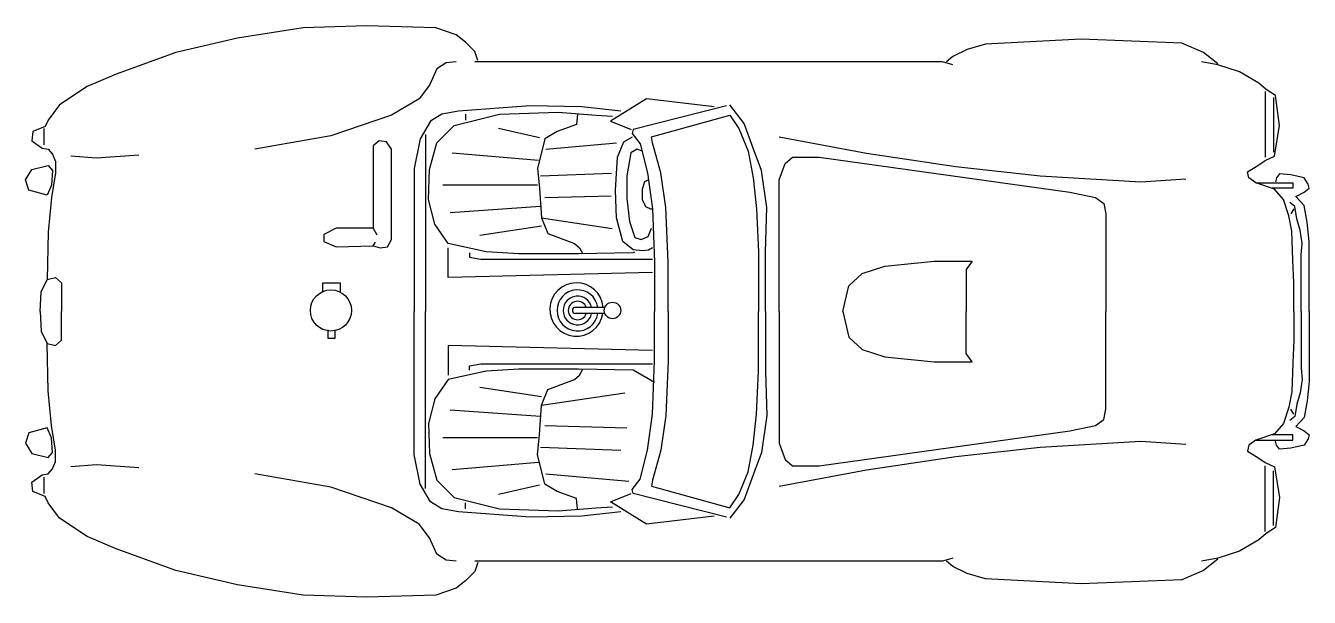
# Model space of a CAD drawing. Extents: x -3.98 to -0.01, y -0.88 to 0.88.
import ezdxf

# ---------------------------------------------------------------- set-up
doc = ezdxf.new("R2010")
doc.units = 0
doc.layers.get('0').update_dxf_attribs({"linetype": 'CONTINUOUS'})

msp = doc.modelspace()

# ---------------------------------------------------------------- linework, layer by layer
at = {"color": 0, "linetype": 'BYBLOCK'}
for p, q in [((-1.8478, 0.7715), (-2.5908, 0.7715)), ((-1.1462, 0.7715), (-1.8828, 0.7715)), ((-1.1144, 0.762), (-1.1462, 0.7715)), ((-0.1492, 0.6794), (-0.1492, 0.4763)), ((-0.1238, 0.6604), (-0.1238, 0.4921)), ((-2.6194, 0.6096), (-2.6194, 0.5906)), ((-3.9211, 0.5143), (-3.9211, 0.5651)), ((-2.3908, 0.5366), (-2.5178, 0.5651)), ((-2.7432, 0.5461), (-2.7432, 0)), ((-2.3717, 0.5016), (-2.1526, 0.5206)), ((-2.3939, 0.4667), (-2.6606, 0.4889)), ((-2.3876, 0.4191), (-2.168, 0.4275)), ((-0.1778, 0.3969), (-0.0635, 0.3969)), ((-0.0635, 0.3969), (-0.0635, 0.381)), ((-2.3971, 0.3905), (-2.6892, 0.3905)), ((-2.3749, 0.3524), (-2.1697, 0.3576)), ((-0.0635, 0.381), (-0.127, 0.381)), ((-2.3876, 0.3239), (-2.667, 0.3048)), ((-0.0603, 0.3175), (-0.0698, 0.3016)), ((-2.3844, 0.2889), (-2.1662, 0.2566)), ((-2.9051, 0.2572), (-2.8936, 0.2365)), ((-2.3844, 0.2635), (-2.5749, 0.2349)), ((-2.9051, 0.2032), (-2.8973, 0.2146)), ((-2.6734, 0.1048), (-2.6734, 0.1968)), ((-2.6067, 0.181), (-2.6067, 0.1683)), ((-2.6067, 0.1683), (-2.5718, 0.1619)), ((-2.5718, 0.1619), (-2.0415, 0.1619)), ((-2.0415, 0.1206), (-2.6734, 0.1048)), ((-3.0607, 0.0889), (-3.0067, 0.0889)), ((-3.0607, 0.0603), (-3.0607, 0.0889)), ((-3.0067, 0.0889), (-3.0067, 0.0603)), ((-2.7432, -0.5461), (-2.7432, 0)), ((-2.1889, 0.0127), (-2.2797, 0.0127)), ((-2.1889, -0.0063), (-2.2797, -0.0063)), ((-3.0448, -0.0571), (-3.0448, -0.0825)), ((-3.0226, -0.0825), (-3.0226, -0.0571)), ((-3.0448, -0.0825), (-3.0226, -0.0825)), ((-2.0415, -0.1206), (-2.6734, -0.1048)), ((-2.6734, -0.1048), (-2.6734, -0.1968)), ((-2.6067, -0.1683), (-2.5718, -0.1619)), ((-2.6067, -0.181), (-2.6067, -0.1683)), ((-2.5718, -0.1619), (-2.0415, -0.1619)), ((-2.3844, -0.2635), (-2.5749, -0.2349)), ((-2.3844, -0.2889), (-2.1273, -0.2508)), ((-2.3876, -0.3239), (-2.667, -0.3048)), ((-0.0603, -0.3175), (-0.0698, -0.3016)), ((-2.3749, -0.3524), (-2.1209, -0.3588)), ((-2.3971, -0.3905), (-2.6892, -0.3905)), ((-0.0635, -0.381), (-0.127, -0.381)), ((-0.0635, -0.3969), (-0.0635, -0.381)), ((-2.3876, -0.4191), (-2.1399, -0.4286)), ((-0.1778, -0.3969), (-0.0635, -0.3969)), ((-2.3939, -0.4667), (-2.6606, -0.4889)), ((-3.9211, -0.562), (-3.9211, -0.5112)), ((-2.3717, -0.5016), (-2.1145, -0.5239)), ((-0.1492, -0.6794), (-0.1492, -0.4763)), ((-0.1238, -0.6604), (-0.1238, -0.4921)), ((-2.3908, -0.5366), (-2.5178, -0.5651)), ((-2.6194, -0.6096), (-2.6194, -0.5906)), ((-1.8478, -0.7715), (-2.5908, -0.7715)), ((-1.1462, -0.7715), (-1.8828, -0.7715)), ((-1.1144, -0.762), (-1.1462, -0.7715))]:
    msp.add_line(p, q, dxfattribs=at)
for points in [[(-2.5813, 0.7747), (-2.5908, 0.8033), (-2.6194, 0.8318), (-2.6479, 0.8541), (-2.7115, 0.8763), (-2.9242, 0.8826), (-3.121, 0.8763), (-3.3242, 0.8445), (-3.5147, 0.8001), (-3.6989, 0.7334), (-3.7878, 0.6953), (-3.8735, 0.6382), (-3.9084, 0.5906), (-3.9179, 0.5715), (-3.956, 0.5556), (-3.9592, 0.5271), (-3.9275, 0.5048), (-3.9084, 0.5016), (-3.8957, 0.4858), (-3.8862, 0.4636), (-3.8862, 0.4286), (-3.8989, 0.3524), (-3.9084, 0.2445), (-3.9116, 0.0984)], [(-0.2953, 0.7652), (-0.3397, 0.8001), (-0.4064, 0.8287), (-0.7176, 0.8414), (-1.0128, 0.8255), (-1.07, 0.8096), (-1.1144, 0.7874), (-1.1335, 0.7715)], [(-2.6479, 0.7715), (-2.6797, 0.7683), (-2.7083, 0.7493), (-2.7305, 0.6985), (-2.7622, 0.6572), (-2.848, 0.6064), (-3.0353, 0.5429), (-3.2702, 0.5016)], [(-0.0603, 0), (-0.0603, 0.0889), (-0.0635, 0.1588), (-0.0667, 0.2477), (-0.0762, 0.2953), (-0.0921, 0.3461), (-0.1206, 0.3778), (-0.1778, 0.3969), (-0.2, 0.4128), (-0.2032, 0.4318), (-0.1714, 0.4508), (-0.1492, 0.4667), (-0.1206, 0.4794), (-0.1048, 0.5747), (-0.1175, 0.6667), (-0.1461, 0.6858), (-0.1683, 0.7048), (-0.2286, 0.7398), (-0.2953, 0.762), (-0.3461, 0.7715)], [(-2.1399, 0.6191), (-2.2606, 0.6318), (-2.4194, 0.635), (-2.6416, 0.6191), (-2.6924, 0.6096), (-2.7273, 0.5874), (-2.7591, 0.5334), (-2.7781, 0.4413), (-2.7781, 0)], [(-1.851, 0.6318), (-2.0606, 0.6572), (-2.1717, 0.5874), (-2.1082, 0.562)], [(-1.8129, 0.635), (-2.1019, 0.562), (-2.105, 0.5493), (-2.0796, 0.5175), (-2.0574, 0.4286), (-2.0415, 0.3175), (-2.0352, 0.1524), (-2.0352, 0)], [(-1.6923, 0), (-1.6923, 0.1842), (-1.6891, 0.3207), (-1.705, 0.435), (-1.7304, 0.5048), (-1.759, 0.581), (-1.8034, 0.6382)], [(-2.0977, 0.1833), (-2.1019, 0.181), (-2.2701, 0.1778), (-2.4543, 0.1778), (-2.5559, 0.1842), (-2.6734, 0.2095), (-2.7146, 0.2699), (-2.7337, 0.3461), (-2.7305, 0.4381), (-2.7083, 0.5207), (-2.6543, 0.5747), (-2.5146, 0.6096), (-2.3336, 0.6159), (-2.2161, 0.6064), (-2.1654, 0.6032)], [(-2.2733, 0.6096), (-2.2765, 0.5778), (-2.3368, 0.5556), (-2.3749, 0.5334), (-2.3971, 0.4413), (-2.3908, 0.381), (-2.3844, 0.2889), (-2.3654, 0.2413), (-2.2828, 0.2095), (-2.267, 0.1968), (-2.2574, 0.1778)], [(-1.9939, 0), (-1.9939, 0.1524), (-2.0002, 0.3207), (-2.0161, 0.4286), (-2.0415, 0.5207), (-2.0447, 0.5397), (-1.8034, 0.6064), (-1.7748, 0.5651), (-1.7463, 0.4953), (-1.7304, 0.4128), (-1.7208, 0.3175), (-1.7145, 0.1842), (-1.7145, 0)], [(-2.0415, 0.1968), (-2.0542, 0.1897), (-2.0728, 0.187), (-2.1019, 0.1905), (-2.1336, 0.2159), (-2.1526, 0.2889), (-2.1558, 0.3746), (-2.1495, 0.4763), (-2.1304, 0.5239), (-2.1037, 0.5399)], [(-1.651, 0.5397), (-1.3811, 0.4889), (-1.1049, 0.4477), (-0.8445, 0.4191), (-0.5334, 0.4001), (-0.3937, 0.4096)], [(-3.629, 0.4826), (-3.7592, 0.4731), (-3.8386, 0.4794)], [(-2.0733, 0.4953), (-2.0892, 0.5016), (-2.1085, 0.49), (-2.1209, 0.4191), (-2.1209, 0.3493), (-2.1127, 0.2783), (-2.0969, 0.2289), (-2.0764, 0.2223), (-2.055, 0.2318), (-2.0449, 0.2569)], [(-1.651, 0), (-1.651, 0.4064), (-1.632, 0.4572), (-1.6097, 0.4763), (-1.5272, 0.4763), (-0.7525, 0.3683), (-0.6731, 0.3524), (-0.6477, 0.3334), (-0.6413, 0.3016), (-0.6413, 0)], [(-2.0542, 0.4064), (-2.0669, 0.4001), (-2.0733, 0.3778), (-2.0733, 0.3461), (-2.0638, 0.3239), (-2.0479, 0.3175), (-2.0415, 0.3175)], [(-0.0127, 0), (-0.0127, 0.0984), (-0.0127, 0.1778), (-0.0127, 0.2159), (-0.0191, 0.2762), (-0.0286, 0.327), (-0.054, 0.3556), (-0.0286, 0.3683), (-0.0127, 0.381), (-0.0159, 0.3937), (-0.0286, 0.4128), (-0.0698, 0.4223), (-0.1048, 0.4254), (-0.1143, 0.4128), (-0.1175, 0.4001)], [(-0.0381, 0), (-0.0381, 0.0984), (-0.0381, 0.1746), (-0.0349, 0.2095), (-0.0413, 0.2508), (-0.0508, 0.2858), (-0.0571, 0.3239), (-0.073, 0.3366)], [(-1.4542, 0), (-1.4351, 0.0794), (-1.3938, 0.1175), (-1.324, 0.1397), (-1.1716, 0.1556), (-1.0541, 0.1556), (-1.0732, 0.1302), (-1.0732, 0)], [(-3.9338, 0), (-3.9306, 0.0603), (-3.9116, 0.0984), (-3.8862, 0.1048), (-3.8672, 0.0889), (-3.8672, 0)], [(-3.9338, 0), (-3.9306, -0.0603), (-3.9116, -0.0984), (-3.8862, -0.1048), (-3.8672, -0.0889), (-3.8672, 0)], [(-2.1399, -0.6191), (-2.2606, -0.6318), (-2.4194, -0.635), (-2.6416, -0.6191), (-2.6924, -0.6096), (-2.7273, -0.5874), (-2.7591, -0.5334), (-2.7781, -0.4413), (-2.7781, 0)], [(-1.8129, -0.635), (-2.1019, -0.562), (-2.105, -0.5493), (-2.0796, -0.5175), (-2.0574, -0.4286), (-2.0415, -0.3175), (-2.0352, -0.1524), (-2.0352, 0)], [(-1.9939, 0), (-1.9939, -0.1524), (-2.0002, -0.3207), (-2.0161, -0.4286), (-2.0415, -0.5207), (-2.0447, -0.5397), (-1.8034, -0.6064), (-1.7748, -0.5651), (-1.7463, -0.4953), (-1.7304, -0.4128), (-1.7208, -0.3175), (-1.7145, -0.1842), (-1.7145, 0)], [(-1.6923, 0), (-1.6923, -0.1842), (-1.6891, -0.3207), (-1.705, -0.435), (-1.7304, -0.5048), (-1.759, -0.581), (-1.8034, -0.6382)], [(-1.651, 0), (-1.651, -0.4064), (-1.632, -0.4572), (-1.6097, -0.4763), (-1.5272, -0.4763), (-0.7525, -0.3683), (-0.6731, -0.3524), (-0.6477, -0.3334), (-0.6413, -0.3016), (-0.6413, 0)], [(-1.4542, 0), (-1.4351, -0.0794), (-1.3938, -0.1175), (-1.324, -0.1397), (-1.1716, -0.1556), (-1.0541, -0.1556), (-1.0732, -0.1302), (-1.0732, 0)], [(-0.0603, 0), (-0.0603, -0.0889), (-0.0635, -0.1588), (-0.0667, -0.2477), (-0.0762, -0.2953), (-0.0921, -0.3461), (-0.1206, -0.3778), (-0.1778, -0.3969), (-0.2, -0.4128), (-0.2032, -0.4318), (-0.1714, -0.4508), (-0.1492, -0.4667), (-0.1206, -0.4794), (-0.1048, -0.5747), (-0.1175, -0.6667), (-0.1461, -0.6858), (-0.1683, -0.7048), (-0.2286, -0.7398), (-0.2953, -0.762), (-0.3461, -0.7715)], [(-0.0127, 0), (-0.0127, -0.0984), (-0.0127, -0.1778), (-0.0127, -0.2159), (-0.0191, -0.2762), (-0.0286, -0.327), (-0.054, -0.3556), (-0.0286, -0.3683), (-0.0127, -0.381), (-0.0159, -0.3937), (-0.0286, -0.4128), (-0.0698, -0.4223), (-0.1048, -0.4254), (-0.1143, -0.4128), (-0.1175, -0.4001)], [(-0.0381, 0), (-0.0381, -0.0984), (-0.0381, -0.1746), (-0.0349, -0.2095), (-0.0413, -0.2508), (-0.0508, -0.2858), (-0.0571, -0.3239), (-0.073, -0.3366)], [(-2.5813, -0.7747), (-2.5908, -0.8033), (-2.6194, -0.8318), (-2.6479, -0.8541), (-2.7115, -0.8763), (-2.9242, -0.8826), (-3.121, -0.8763), (-3.3242, -0.8445), (-3.5147, -0.8001), (-3.6989, -0.7334), (-3.7878, -0.6953), (-3.8735, -0.6382), (-3.9084, -0.5906), (-3.9179, -0.5715), (-3.956, -0.5556), (-3.9592, -0.5271), (-3.9275, -0.5048), (-3.9084, -0.5016), (-3.8957, -0.4858), (-3.8862, -0.4636), (-3.8862, -0.4286), (-3.8989, -0.3524), (-3.9084, -0.2445), (-3.9116, -0.0984)], [(-2.0352, -0.2191), (-2.1019, -0.181), (-2.2701, -0.1778), (-2.4543, -0.1778), (-2.5559, -0.1842), (-2.6734, -0.2095), (-2.7146, -0.2699), (-2.7337, -0.3461), (-2.7305, -0.4381), (-2.7083, -0.5207), (-2.6543, -0.5747), (-2.5146, -0.6096), (-2.3336, -0.6159), (-2.2161, -0.6064), (-2.1654, -0.6032)], [(-2.2733, -0.6096), (-2.2765, -0.5778), (-2.3368, -0.5556), (-2.3749, -0.5334), (-2.3971, -0.4413), (-2.3908, -0.381), (-2.3844, -0.2889), (-2.3654, -0.2413), (-2.2828, -0.2095), (-2.267, -0.1968), (-2.2574, -0.1778)], [(-1.651, -0.5397), (-1.3811, -0.4889), (-1.1049, -0.4477), (-0.8445, -0.4191), (-0.5334, -0.4001), (-0.3937, -0.4096)], [(-3.629, -0.4826), (-3.7592, -0.4731), (-3.8386, -0.4794)], [(-2.6479, -0.7715), (-2.6797, -0.7683), (-2.7083, -0.7493), (-2.7305, -0.6985), (-2.7622, -0.6572), (-2.848, -0.6064), (-3.0353, -0.5429), (-3.2702, -0.5016)], [(-1.851, -0.6318), (-2.0606, -0.6572), (-2.1717, -0.5874), (-2.1082, -0.562)], [(-0.2953, -0.7652), (-0.3397, -0.8001), (-0.4064, -0.8287), (-0.7176, -0.8414), (-1.0128, -0.8255), (-1.07, -0.8096), (-1.1144, -0.7874), (-1.1335, -0.7715)]]:
    msp.add_lwpolyline(points, dxfattribs=at)
for points in [[(-3.0194, 0.2), (-2.9051, 0.2032), (-2.8829, 0.1968), (-2.8607, 0.2), (-2.848, 0.2223), (-2.848, 0.5016), (-2.8638, 0.5239), (-2.8861, 0.5271), (-2.9051, 0.5112), (-2.9051, 0.2572), (-3.0194, 0.2572), (-3.0575, 0.2381), (-3.0575, 0.2159)], [(-3.9116, 0.3588), (-3.9688, 0.3746), (-3.9783, 0.4064), (-3.9592, 0.4381), (-3.9084, 0.4508), (-3.8957, 0.435), (-3.8989, 0.3905)], [(-3.9116, -0.3588), (-3.9688, -0.3746), (-3.9783, -0.4064), (-3.9592, -0.4381), (-3.9084, -0.4508), (-3.8957, -0.435), (-3.8989, -0.3905)]]:
    msp.add_lwpolyline(points, close=True, dxfattribs=at)
for centre, radius in [((-3.0353, 0.0032), 0.0635), ((-2.1654, 0.0032), 0.0254)]:
    msp.add_circle(centre, radius, dxfattribs=at)
for centre, radius, start, end in [((-2.2765, 0.0063), 0.0825, 4.4117, 351.1501), ((-2.2733, 0.0032), 0.0635, 8.6269, 351.3731), ((-2.2733, 0.0032), 0.0445, 12.3736, 347.6264), ((-2.2733, 0.0032), 0.0286, 19.4712, 340.5288), ((-2.2797, 0.0032), 0.00953, 90, 270)]:
    msp.add_arc(centre, radius, start, end, dxfattribs=at)

doc.saveas('drawing.dxf')
